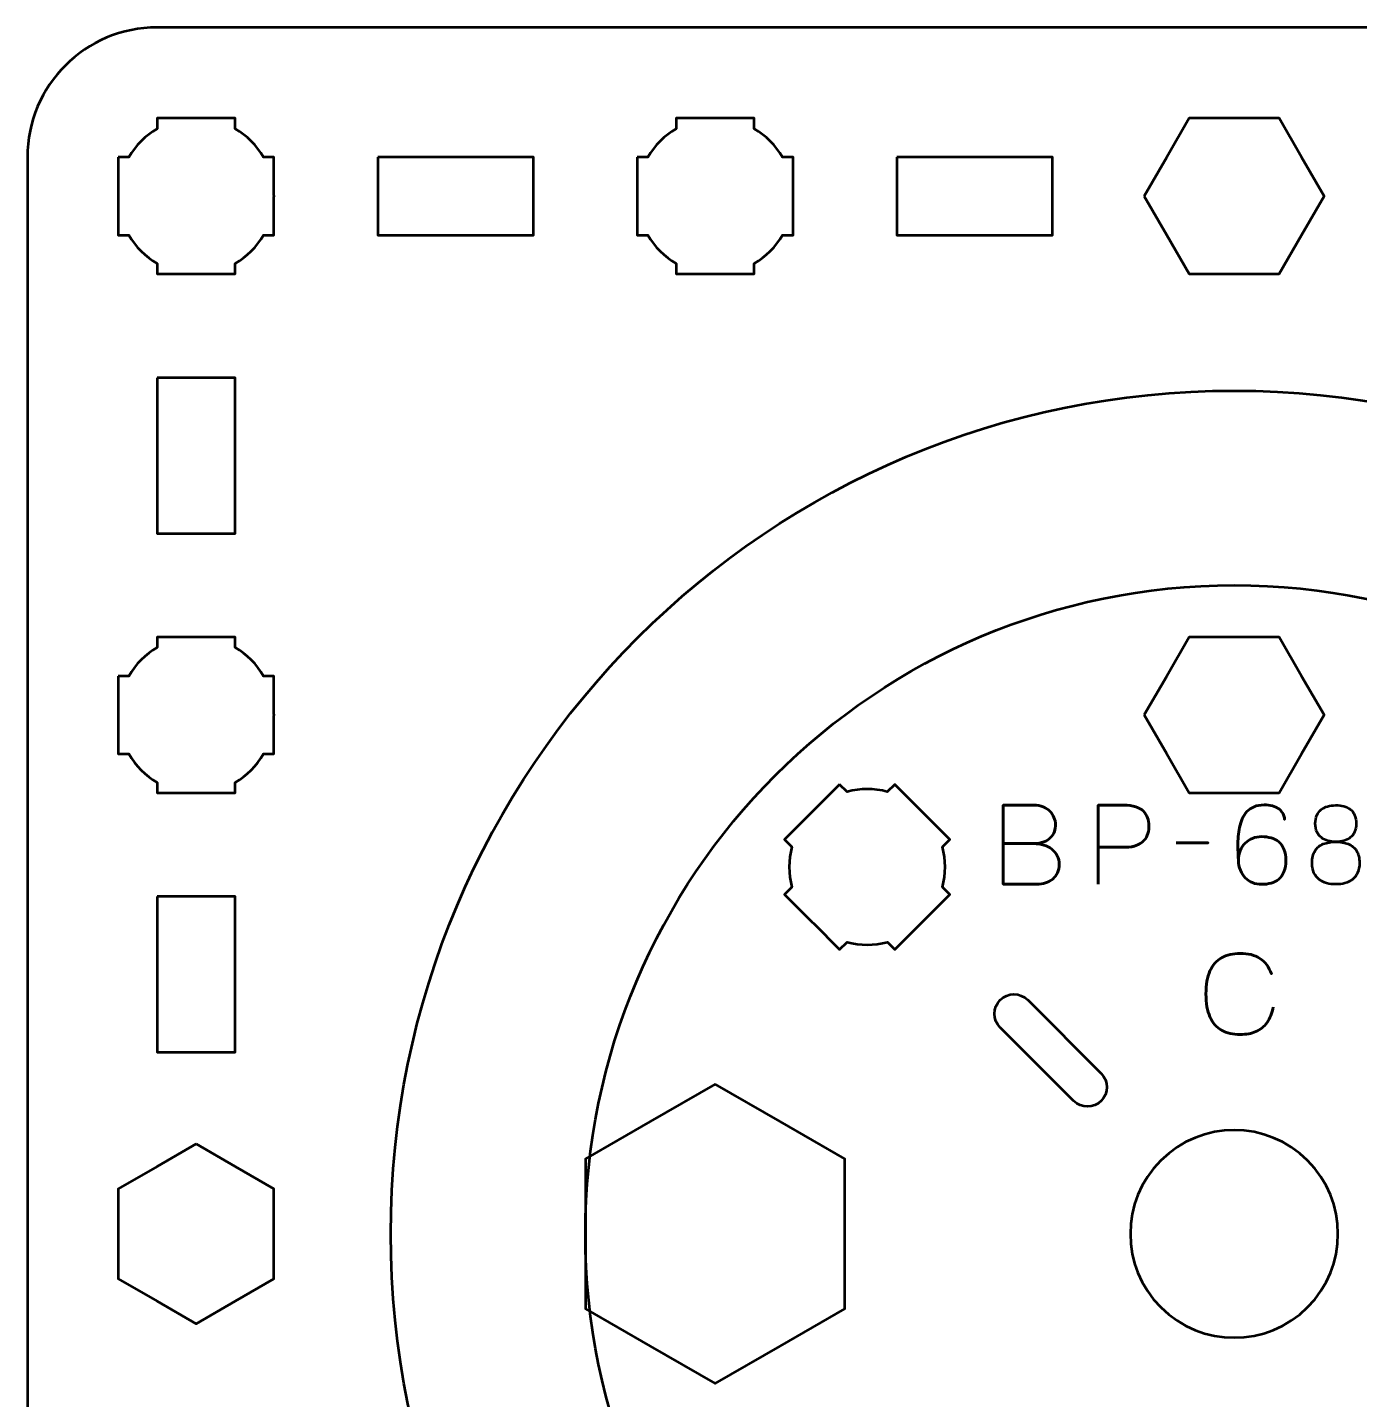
# Model space of a CAD drawing. Header units: centimetres. Extents: x -30.2 to 9.2, y -19.5 to -10.2.
# Drawn here: x -20.15 to -15.02, y -15.49 to -10.2 of the extents above; entities that cross this region are included whole.
import ezdxf

# ---------------------------------------------------------------- set-up
doc = ezdxf.new("R2010")
doc.units = ezdxf.units.CM
doc.header["$MEASUREMENT"] = 0
doc.layers.add('Layer 1', color=7, linetype='Continuous')

msp = doc.modelspace()

# ---------------------------------------------------------------- linework, layer by layer
at = {"layer": 'Layer 1', "lineweight": 53}
for major_axis in [(0, 3.25), (0, 2.5)]:
    msp.add_ellipse((-15.50001, -14.85001), major_axis=major_axis, ratio=1, dxfattribs=at)
for points, knots in [([(-19.64995, -10.19995), (-19.64995, -10.19995), (-11.35005, -10.19995), (-11.35005, -10.19995), (-11.35005, -10.19995), (-11.07305, -10.19995), (-10.84995, -10.42305), (-10.84995, -10.70005), (-10.84995, -10.70005), (-10.84995, -10.70005), (-10.84995, -18.99995), (-10.84995, -18.99995), (-10.84995, -18.99995), (-10.84995, -19.27695), (-11.07305, -19.50005), (-11.35005, -19.50005), (-11.35005, -19.50005), (-11.35005, -19.50005), (-19.64995, -19.50005), (-19.64995, -19.50005), (-19.64995, -19.50005), (-19.92695, -19.50005), (-20.15005, -19.27695), (-20.15005, -18.99995), (-20.15005, -18.99995), (-20.15005, -18.99995), (-20.15005, -10.70005), (-20.15005, -10.70005), (-20.15005, -10.70005), (-20.15005, -10.42305), (-19.92695, -10.19995), (-19.64995, -10.19995)], [0, 0, 0, 0, 0.125, 0.125, 0.125, 0.125, 0.25, 0.25, 0.25, 0.25, 0.375, 0.375, 0.375, 0.375, 0.5, 0.5, 0.5, 0.5, 0.625, 0.625, 0.625, 0.625, 0.75, 0.75, 0.75, 0.75, 0.875, 0.875, 0.875, 0.875, 1, 1, 1, 1]), ([(-19.80001, -10.69997), (-19.80001, -10.69997), (-19.75981, -10.69997), (-19.75981, -10.69997), (-19.75981, -10.69997), (-19.73348, -10.65445), (-19.69552, -10.61652), (-19.65001, -10.59019), (-19.65001, -10.59019), (-19.65001, -10.59019), (-19.65001, -10.54997), (-19.65001, -10.54997), (-19.65001, -10.54997), (-19.65001, -10.54997), (-19.35001, -10.54997), (-19.35001, -10.54997), (-19.35001, -10.54997), (-19.35001, -10.54997), (-19.35001, -10.59016), (-19.35001, -10.59016), (-19.35001, -10.59016), (-19.30448, -10.61649), (-19.26649, -10.65444), (-19.24013, -10.69997), (-19.24013, -10.69997), (-19.24013, -10.69997), (-19.20001, -10.69997), (-19.20001, -10.69997), (-19.20001, -10.69997), (-19.20001, -10.69997), (-19.20001, -10.84539), (-19.20001, -10.84539), (-19.20001, -10.84539), (-19.20001, -10.84539), (-19.19995, -10.85004), (-19.19995, -10.85004), (-19.19995, -10.85004), (-19.19995, -10.85004), (-19.20001, -10.85468), (-19.20001, -10.85468), (-19.20001, -10.85468), (-19.20001, -10.85468), (-19.20001, -10.99997), (-19.20001, -10.99997), (-19.20001, -10.99997), (-19.20001, -10.99997), (-19.24008, -10.99997), (-19.24008, -10.99997), (-19.24008, -10.99997), (-19.26643, -11.04554), (-19.30443, -11.08355), (-19.35001, -11.10991), (-19.35001, -11.10991), (-19.35001, -11.10991), (-19.35001, -11.14997), (-19.35001, -11.14997), (-19.35001, -11.14997), (-19.35001, -11.14997), (-19.49329, -11.14997), (-19.49329, -11.14997), (-19.49329, -11.14997), (-19.49329, -11.14997), (-19.49996, -11.15005), (-19.49996, -11.15005), (-19.49996, -11.15005), (-19.49996, -11.15005), (-19.50664, -11.14997), (-19.50664, -11.14997), (-19.50664, -11.14997), (-19.50664, -11.14997), (-19.65001, -11.14997), (-19.65001, -11.14997), (-19.65001, -11.14997), (-19.65001, -11.14997), (-19.65001, -11.10987), (-19.65001, -11.10987), (-19.65001, -11.10987), (-19.69555, -11.08351), (-19.73353, -11.04552), (-19.75986, -10.99997), (-19.75986, -10.99997), (-19.75986, -10.99997), (-19.80001, -10.99997), (-19.80001, -10.99997), (-19.80001, -10.99997), (-19.80001, -10.99997), (-19.80001, -10.69997), (-19.80001, -10.69997)], [0, 0, 0, 0, 0.0454545, 0.0454545, 0.0454545, 0.0454545, 0.0909091, 0.0909091, 0.0909091, 0.0909091, 0.1363636, 0.1363636, 0.1363636, 0.1363636, 0.1818182, 0.1818182, 0.1818182, 0.1818182, 0.2272727, 0.2272727, 0.2272727, 0.2272727, 0.2727273, 0.2727273, 0.2727273, 0.2727273, 0.3181818, 0.3181818, 0.3181818, 0.3181818, 0.3636364, 0.3636364, 0.3636364, 0.3636364, 0.4090909, 0.4090909, 0.4090909, 0.4090909, 0.4545455, 0.4545455, 0.4545455, 0.4545455, 0.5, 0.5, 0.5, 0.5, 0.5454545, 0.5454545, 0.5454545, 0.5454545, 0.5909091, 0.5909091, 0.5909091, 0.5909091, 0.6363636, 0.6363636, 0.6363636, 0.6363636, 0.6818182, 0.6818182, 0.6818182, 0.6818182, 0.7272727, 0.7272727, 0.7272727, 0.7272727, 0.7727273, 0.7727273, 0.7727273, 0.7727273, 0.8181818, 0.8181818, 0.8181818, 0.8181818, 0.8636364, 0.8636364, 0.8636364, 0.8636364, 0.9090909, 0.9090909, 0.9090909, 0.9090909, 0.9545455, 0.9545455, 0.9545455, 0.9545455, 1, 1, 1, 1]), ([(-17.80001, -10.69997), (-17.80001, -10.69997), (-17.75981, -10.69997), (-17.75981, -10.69997), (-17.75981, -10.69997), (-17.73348, -10.65445), (-17.69552, -10.61652), (-17.65001, -10.59019), (-17.65001, -10.59019), (-17.65001, -10.59019), (-17.65001, -10.54997), (-17.65001, -10.54997), (-17.65001, -10.54997), (-17.65001, -10.54997), (-17.35001, -10.54997), (-17.35001, -10.54997), (-17.35001, -10.54997), (-17.35001, -10.54997), (-17.35001, -10.59016), (-17.35001, -10.59016), (-17.35001, -10.59016), (-17.30448, -10.61649), (-17.26649, -10.65444), (-17.24013, -10.69997), (-17.24013, -10.69997), (-17.24013, -10.69997), (-17.20001, -10.69997), (-17.20001, -10.69997), (-17.20001, -10.69997), (-17.20001, -10.69997), (-17.20001, -10.84539), (-17.20001, -10.84539), (-17.20001, -10.84539), (-17.20001, -10.84539), (-17.19995, -10.85004), (-17.19995, -10.85004), (-17.19995, -10.85004), (-17.19995, -10.85004), (-17.20001, -10.85468), (-17.20001, -10.85468), (-17.20001, -10.85468), (-17.20001, -10.85468), (-17.20001, -10.99997), (-17.20001, -10.99997), (-17.20001, -10.99997), (-17.20001, -10.99997), (-17.24008, -10.99997), (-17.24008, -10.99997), (-17.24008, -10.99997), (-17.26643, -11.04554), (-17.30443, -11.08355), (-17.35001, -11.10991), (-17.35001, -11.10991), (-17.35001, -11.10991), (-17.35001, -11.14997), (-17.35001, -11.14997), (-17.35001, -11.14997), (-17.35001, -11.14997), (-17.49329, -11.14997), (-17.49329, -11.14997), (-17.49329, -11.14997), (-17.49329, -11.14997), (-17.49996, -11.15005), (-17.49996, -11.15005), (-17.49996, -11.15005), (-17.49996, -11.15005), (-17.50664, -11.14997), (-17.50664, -11.14997), (-17.50664, -11.14997), (-17.50664, -11.14997), (-17.65001, -11.14997), (-17.65001, -11.14997), (-17.65001, -11.14997), (-17.65001, -11.14997), (-17.65001, -11.10987), (-17.65001, -11.10987), (-17.65001, -11.10987), (-17.69555, -11.08351), (-17.73353, -11.04552), (-17.75986, -10.99997), (-17.75986, -10.99997), (-17.75986, -10.99997), (-17.80001, -10.99997), (-17.80001, -10.99997), (-17.80001, -10.99997), (-17.80001, -10.99997), (-17.80001, -10.69997), (-17.80001, -10.69997)], [0, 0, 0, 0, 0.0454545, 0.0454545, 0.0454545, 0.0454545, 0.0909091, 0.0909091, 0.0909091, 0.0909091, 0.1363636, 0.1363636, 0.1363636, 0.1363636, 0.1818182, 0.1818182, 0.1818182, 0.1818182, 0.2272727, 0.2272727, 0.2272727, 0.2272727, 0.2727273, 0.2727273, 0.2727273, 0.2727273, 0.3181818, 0.3181818, 0.3181818, 0.3181818, 0.3636364, 0.3636364, 0.3636364, 0.3636364, 0.4090909, 0.4090909, 0.4090909, 0.4090909, 0.4545455, 0.4545455, 0.4545455, 0.4545455, 0.5, 0.5, 0.5, 0.5, 0.5454545, 0.5454545, 0.5454545, 0.5454545, 0.5909091, 0.5909091, 0.5909091, 0.5909091, 0.6363636, 0.6363636, 0.6363636, 0.6363636, 0.6818182, 0.6818182, 0.6818182, 0.6818182, 0.7272727, 0.7272727, 0.7272727, 0.7272727, 0.7727273, 0.7727273, 0.7727273, 0.7727273, 0.8181818, 0.8181818, 0.8181818, 0.8181818, 0.8636364, 0.8636364, 0.8636364, 0.8636364, 0.9090909, 0.9090909, 0.9090909, 0.9090909, 0.9545455, 0.9545455, 0.9545455, 0.9545455, 1, 1, 1, 1]), ([(-15.84641, -10.84998), (-15.84641, -10.84998), (-15.7598, -10.69998), (-15.7598, -10.69998), (-15.7598, -10.69998), (-15.7598, -10.69998), (-15.6732, -10.54998), (-15.6732, -10.54998), (-15.6732, -10.54998), (-15.6732, -10.54998), (-15.5, -10.54998), (-15.5, -10.54998), (-15.5, -10.54998), (-15.5, -10.54998), (-15.3268, -10.54998), (-15.3268, -10.54998), (-15.3268, -10.54998), (-15.3268, -10.54998), (-15.2402, -10.69998), (-15.2402, -10.69998), (-15.2402, -10.69998), (-15.2402, -10.69998), (-15.15359, -10.84998), (-15.15359, -10.84998), (-15.15359, -10.84998), (-15.15359, -10.84998), (-15.2402, -10.99998), (-15.2402, -10.99998), (-15.2402, -10.99998), (-15.2402, -10.99998), (-15.3268, -11.14998), (-15.3268, -11.14998), (-15.3268, -11.14998), (-15.3268, -11.14998), (-15.5, -11.14998), (-15.5, -11.14998), (-15.5, -11.14998), (-15.5, -11.14998), (-15.6732, -11.14998), (-15.6732, -11.14998), (-15.6732, -11.14998), (-15.6732, -11.14998), (-15.7598, -10.99998), (-15.7598, -10.99998), (-15.7598, -10.99998), (-15.7598, -10.99998), (-15.84641, -10.84998), (-15.84641, -10.84998)], [0, 0, 0, 0, 0.0833333, 0.0833333, 0.0833333, 0.0833333, 0.1666667, 0.1666667, 0.1666667, 0.1666667, 0.25, 0.25, 0.25, 0.25, 0.3333333, 0.3333333, 0.3333333, 0.3333333, 0.4166667, 0.4166667, 0.4166667, 0.4166667, 0.5, 0.5, 0.5, 0.5, 0.5833333, 0.5833333, 0.5833333, 0.5833333, 0.6666667, 0.6666667, 0.6666667, 0.6666667, 0.75, 0.75, 0.75, 0.75, 0.8333333, 0.8333333, 0.8333333, 0.8333333, 0.9166667, 0.9166667, 0.9166667, 0.9166667, 1, 1, 1, 1]), ([(-18.8, -10.70005), (-18.8, -10.70005), (-18.2, -10.70005), (-18.2, -10.70005), (-18.2, -10.70005), (-18.2, -10.70005), (-18.2, -11.00005), (-18.2, -11.00005), (-18.2, -11.00005), (-18.2, -11.00005), (-18.8, -11.00005), (-18.8, -11.00005), (-18.8, -11.00005), (-18.8, -11.00005), (-18.8, -10.70005), (-18.8, -10.70005)], [0, 0, 0, 0, 0.25, 0.25, 0.25, 0.25, 0.5, 0.5, 0.5, 0.5, 0.75, 0.75, 0.75, 0.75, 1, 1, 1, 1]), ([(-16.80004, -10.70005), (-16.80004, -10.70005), (-16.20003, -10.70005), (-16.20003, -10.70005), (-16.20003, -10.70005), (-16.20003, -10.70005), (-16.20003, -11.00005), (-16.20003, -11.00005), (-16.20003, -11.00005), (-16.20003, -11.00005), (-16.80004, -11.00005), (-16.80004, -11.00005), (-16.80004, -11.00005), (-16.80004, -11.00005), (-16.80004, -10.70005), (-16.80004, -10.70005)], [0, 0, 0, 0, 0.25, 0.25, 0.25, 0.25, 0.5, 0.5, 0.5, 0.5, 0.75, 0.75, 0.75, 0.75, 1, 1, 1, 1]), ([(-19.64995, -11.55), (-19.64995, -11.55), (-19.34995, -11.55), (-19.34995, -11.55), (-19.34995, -11.55), (-19.34995, -11.55), (-19.34995, -12.15), (-19.34995, -12.15), (-19.34995, -12.15), (-19.34995, -12.15), (-19.64995, -12.15), (-19.64995, -12.15), (-19.64995, -12.15), (-19.64995, -12.15), (-19.64995, -11.55), (-19.64995, -11.55)], [0, 0, 0, 0, 0.25, 0.25, 0.25, 0.25, 0.5, 0.5, 0.5, 0.5, 0.75, 0.75, 0.75, 0.75, 1, 1, 1, 1]), ([(-19.80001, -12.69997), (-19.80001, -12.69997), (-19.75981, -12.69997), (-19.75981, -12.69997), (-19.75981, -12.69997), (-19.73348, -12.65445), (-19.69552, -12.61652), (-19.65001, -12.59019), (-19.65001, -12.59019), (-19.65001, -12.59019), (-19.65001, -12.54997), (-19.65001, -12.54997), (-19.65001, -12.54997), (-19.65001, -12.54997), (-19.35001, -12.54997), (-19.35001, -12.54997), (-19.35001, -12.54997), (-19.35001, -12.54997), (-19.35001, -12.59016), (-19.35001, -12.59016), (-19.35001, -12.59016), (-19.30448, -12.61649), (-19.26649, -12.65444), (-19.24013, -12.69997), (-19.24013, -12.69997), (-19.24013, -12.69997), (-19.20001, -12.69997), (-19.20001, -12.69997), (-19.20001, -12.69997), (-19.20001, -12.69997), (-19.20001, -12.84539), (-19.20001, -12.84539), (-19.20001, -12.84539), (-19.20001, -12.84539), (-19.19995, -12.85004), (-19.19995, -12.85004), (-19.19995, -12.85004), (-19.19995, -12.85004), (-19.20001, -12.85468), (-19.20001, -12.85468), (-19.20001, -12.85468), (-19.20001, -12.85468), (-19.20001, -12.99997), (-19.20001, -12.99997), (-19.20001, -12.99997), (-19.20001, -12.99997), (-19.24008, -12.99997), (-19.24008, -12.99997), (-19.24008, -12.99997), (-19.26643, -13.04554), (-19.30443, -13.08355), (-19.35001, -13.10991), (-19.35001, -13.10991), (-19.35001, -13.10991), (-19.35001, -13.14997), (-19.35001, -13.14997), (-19.35001, -13.14997), (-19.35001, -13.14997), (-19.49329, -13.14997), (-19.49329, -13.14997), (-19.49329, -13.14997), (-19.49329, -13.14997), (-19.49996, -13.15005), (-19.49996, -13.15005), (-19.49996, -13.15005), (-19.49996, -13.15005), (-19.50664, -13.14997), (-19.50664, -13.14997), (-19.50664, -13.14997), (-19.50664, -13.14997), (-19.65001, -13.14997), (-19.65001, -13.14997), (-19.65001, -13.14997), (-19.65001, -13.14997), (-19.65001, -13.10987), (-19.65001, -13.10987), (-19.65001, -13.10987), (-19.69555, -13.08351), (-19.73353, -13.04552), (-19.75986, -12.99997), (-19.75986, -12.99997), (-19.75986, -12.99997), (-19.80001, -12.99997), (-19.80001, -12.99997), (-19.80001, -12.99997), (-19.80001, -12.99997), (-19.80001, -12.69997), (-19.80001, -12.69997)], [0, 0, 0, 0, 0.0454545, 0.0454545, 0.0454545, 0.0454545, 0.0909091, 0.0909091, 0.0909091, 0.0909091, 0.1363636, 0.1363636, 0.1363636, 0.1363636, 0.1818182, 0.1818182, 0.1818182, 0.1818182, 0.2272727, 0.2272727, 0.2272727, 0.2272727, 0.2727273, 0.2727273, 0.2727273, 0.2727273, 0.3181818, 0.3181818, 0.3181818, 0.3181818, 0.3636364, 0.3636364, 0.3636364, 0.3636364, 0.4090909, 0.4090909, 0.4090909, 0.4090909, 0.4545455, 0.4545455, 0.4545455, 0.4545455, 0.5, 0.5, 0.5, 0.5, 0.5454545, 0.5454545, 0.5454545, 0.5454545, 0.5909091, 0.5909091, 0.5909091, 0.5909091, 0.6363636, 0.6363636, 0.6363636, 0.6363636, 0.6818182, 0.6818182, 0.6818182, 0.6818182, 0.7272727, 0.7272727, 0.7272727, 0.7272727, 0.7727273, 0.7727273, 0.7727273, 0.7727273, 0.8181818, 0.8181818, 0.8181818, 0.8181818, 0.8636364, 0.8636364, 0.8636364, 0.8636364, 0.9090909, 0.9090909, 0.9090909, 0.9090909, 0.9545455, 0.9545455, 0.9545455, 0.9545455, 1, 1, 1, 1]), ([(-15.84641, -12.84998), (-15.84641, -12.84998), (-15.7598, -12.69998), (-15.7598, -12.69998), (-15.7598, -12.69998), (-15.7598, -12.69998), (-15.6732, -12.54998), (-15.6732, -12.54998), (-15.6732, -12.54998), (-15.6732, -12.54998), (-15.5, -12.54998), (-15.5, -12.54998), (-15.5, -12.54998), (-15.5, -12.54998), (-15.3268, -12.54998), (-15.3268, -12.54998), (-15.3268, -12.54998), (-15.3268, -12.54998), (-15.2402, -12.69998), (-15.2402, -12.69998), (-15.2402, -12.69998), (-15.2402, -12.69998), (-15.15359, -12.84998), (-15.15359, -12.84998), (-15.15359, -12.84998), (-15.15359, -12.84998), (-15.2402, -12.99998), (-15.2402, -12.99998), (-15.2402, -12.99998), (-15.2402, -12.99998), (-15.3268, -13.14998), (-15.3268, -13.14998), (-15.3268, -13.14998), (-15.3268, -13.14998), (-15.5, -13.14998), (-15.5, -13.14998), (-15.5, -13.14998), (-15.5, -13.14998), (-15.6732, -13.14998), (-15.6732, -13.14998), (-15.6732, -13.14998), (-15.6732, -13.14998), (-15.7598, -12.99998), (-15.7598, -12.99998), (-15.7598, -12.99998), (-15.7598, -12.99998), (-15.84641, -12.84998), (-15.84641, -12.84998)], [0, 0, 0, 0, 0.0833333, 0.0833333, 0.0833333, 0.0833333, 0.1666667, 0.1666667, 0.1666667, 0.1666667, 0.25, 0.25, 0.25, 0.25, 0.3333333, 0.3333333, 0.3333333, 0.3333333, 0.4166667, 0.4166667, 0.4166667, 0.4166667, 0.5, 0.5, 0.5, 0.5, 0.5833333, 0.5833333, 0.5833333, 0.5833333, 0.6666667, 0.6666667, 0.6666667, 0.6666667, 0.75, 0.75, 0.75, 0.75, 0.8333333, 0.8333333, 0.8333333, 0.8333333, 0.9166667, 0.9166667, 0.9166667, 0.9166667, 1, 1, 1, 1]), ([(-17.02031, -13.11758), (-17.02031, -13.11758), (-16.99188, -13.146), (-16.99188, -13.146), (-16.99188, -13.146), (-16.94108, -13.13243), (-16.88742, -13.13245), (-16.83662, -13.14602), (-16.83662, -13.14602), (-16.83662, -13.14602), (-16.80818, -13.11758), (-16.80818, -13.11758), (-16.80818, -13.11758), (-16.80818, -13.11758), (-16.59605, -13.32971), (-16.59605, -13.32971), (-16.59605, -13.32971), (-16.59605, -13.32971), (-16.62446, -13.35813), (-16.62446, -13.35813), (-16.62446, -13.35813), (-16.61089, -13.40894), (-16.61086, -13.46264), (-16.62441, -13.51347), (-16.62441, -13.51347), (-16.62441, -13.51347), (-16.59605, -13.54184), (-16.59605, -13.54184), (-16.59605, -13.54184), (-16.59605, -13.54184), (-16.69887, -13.64467), (-16.69887, -13.64467), (-16.69887, -13.64467), (-16.69887, -13.64467), (-16.70212, -13.648), (-16.70212, -13.648), (-16.70212, -13.648), (-16.70212, -13.648), (-16.70544, -13.65124), (-16.70544, -13.65124), (-16.70544, -13.65124), (-16.70544, -13.65124), (-16.80818, -13.75397), (-16.80818, -13.75397), (-16.80818, -13.75397), (-16.80818, -13.75397), (-16.83651, -13.72564), (-16.83651, -13.72564), (-16.83651, -13.72564), (-16.88737, -13.73923), (-16.94111, -13.73924), (-16.99198, -13.72565), (-16.99198, -13.72565), (-16.99198, -13.72565), (-17.02031, -13.75397), (-17.02031, -13.75397), (-17.02031, -13.75397), (-17.02031, -13.75397), (-17.12162, -13.65266), (-17.12162, -13.65266), (-17.12162, -13.65266), (-17.12162, -13.65266), (-17.1264, -13.648), (-17.1264, -13.648), (-17.1264, -13.648), (-17.1264, -13.648), (-17.13106, -13.64322), (-17.13106, -13.64322), (-17.13106, -13.64322), (-17.13106, -13.64322), (-17.23244, -13.54184), (-17.23244, -13.54184), (-17.23244, -13.54184), (-17.23244, -13.54184), (-17.20409, -13.51349), (-17.20409, -13.51349), (-17.20409, -13.51349), (-17.21765, -13.46264), (-17.21764, -13.40893), (-17.20405, -13.3581), (-17.20405, -13.3581), (-17.20405, -13.3581), (-17.23244, -13.32971), (-17.23244, -13.32971), (-17.23244, -13.32971), (-17.23244, -13.32971), (-17.02031, -13.11758), (-17.02031, -13.11758)], [0, 0, 0, 0, 0.0454545, 0.0454545, 0.0454545, 0.0454545, 0.0909091, 0.0909091, 0.0909091, 0.0909091, 0.1363636, 0.1363636, 0.1363636, 0.1363636, 0.1818182, 0.1818182, 0.1818182, 0.1818182, 0.2272727, 0.2272727, 0.2272727, 0.2272727, 0.2727273, 0.2727273, 0.2727273, 0.2727273, 0.3181818, 0.3181818, 0.3181818, 0.3181818, 0.3636364, 0.3636364, 0.3636364, 0.3636364, 0.4090909, 0.4090909, 0.4090909, 0.4090909, 0.4545455, 0.4545455, 0.4545455, 0.4545455, 0.5, 0.5, 0.5, 0.5, 0.5454545, 0.5454545, 0.5454545, 0.5454545, 0.5909091, 0.5909091, 0.5909091, 0.5909091, 0.6363636, 0.6363636, 0.6363636, 0.6363636, 0.6818182, 0.6818182, 0.6818182, 0.6818182, 0.7272727, 0.7272727, 0.7272727, 0.7272727, 0.7727273, 0.7727273, 0.7727273, 0.7727273, 0.8181818, 0.8181818, 0.8181818, 0.8181818, 0.8636364, 0.8636364, 0.8636364, 0.8636364, 0.9090909, 0.9090909, 0.9090909, 0.9090909, 0.9545455, 0.9545455, 0.9545455, 0.9545455, 1, 1, 1, 1]), ([(-19.64995, -13.54996), (-19.64995, -13.54996), (-19.34995, -13.54996), (-19.34995, -13.54996), (-19.34995, -13.54996), (-19.34995, -13.54996), (-19.34995, -14.14997), (-19.34995, -14.14997), (-19.34995, -14.14997), (-19.34995, -14.14997), (-19.64995, -14.14997), (-19.64995, -14.14997), (-19.64995, -14.14997), (-19.64995, -14.14997), (-19.64995, -13.54996), (-19.64995, -13.54996)], [0, 0, 0, 0, 0.25, 0.25, 0.25, 0.25, 0.5, 0.5, 0.5, 0.5, 0.75, 0.75, 0.75, 0.75, 1, 1, 1, 1]), ([(-16.29549, -13.94845), (-16.32477, -13.91917), (-16.37228, -13.91917), (-16.40156, -13.94845), (-16.40156, -13.94845), (-16.43084, -13.97773), (-16.43084, -14.02523), (-16.40156, -14.05451), (-16.40156, -14.05451), (-16.40156, -14.05451), (-16.11871, -14.33736), (-16.11871, -14.33736), (-16.11871, -14.33736), (-16.08943, -14.36664), (-16.04193, -14.36664), (-16.01265, -14.33736), (-16.01265, -14.33736), (-15.98337, -14.30808), (-15.98337, -14.26057), (-16.01265, -14.23129), (-16.01265, -14.23129), (-16.01265, -14.23129), (-16.29549, -13.94845), (-16.29549, -13.94845)], [0, 0, 0, 0, 0.1666667, 0.1666667, 0.1666667, 0.1666667, 0.3333333, 0.3333333, 0.3333333, 0.3333333, 0.5, 0.5, 0.5, 0.5, 0.6666667, 0.6666667, 0.6666667, 0.6666667, 0.8333333, 0.8333333, 0.8333333, 0.8333333, 1, 1, 1, 1]), ([(-17.5, -14.27264), (-17.5, -14.27264), (-17.25, -14.41698), (-17.25, -14.41698), (-17.25, -14.41698), (-17.25, -14.41698), (-17, -14.56132), (-17, -14.56132), (-17, -14.56132), (-17, -14.56132), (-17, -14.85), (-17, -14.85), (-17, -14.85), (-17, -14.85), (-17, -15.13868), (-17, -15.13868), (-17, -15.13868), (-17, -15.13868), (-17.25, -15.28302), (-17.25, -15.28302), (-17.25, -15.28302), (-17.25, -15.28302), (-17.5, -15.42736), (-17.5, -15.42736), (-17.5, -15.42736), (-17.5, -15.42736), (-17.75, -15.28302), (-17.75, -15.28302), (-17.75, -15.28302), (-17.75, -15.28302), (-18, -15.13868), (-18, -15.13868), (-18, -15.13868), (-18, -15.13868), (-18, -14.85), (-18, -14.85), (-18, -14.85), (-18, -14.85), (-18, -14.56132), (-18, -14.56132), (-18, -14.56132), (-18, -14.56132), (-17.75, -14.41698), (-17.75, -14.41698), (-17.75, -14.41698), (-17.75, -14.41698), (-17.5, -14.27264), (-17.5, -14.27264)], [0, 0, 0, 0, 0.0833333, 0.0833333, 0.0833333, 0.0833333, 0.1666667, 0.1666667, 0.1666667, 0.1666667, 0.25, 0.25, 0.25, 0.25, 0.3333333, 0.3333333, 0.3333333, 0.3333333, 0.4166667, 0.4166667, 0.4166667, 0.4166667, 0.5, 0.5, 0.5, 0.5, 0.5833333, 0.5833333, 0.5833333, 0.5833333, 0.6666667, 0.6666667, 0.6666667, 0.6666667, 0.75, 0.75, 0.75, 0.75, 0.8333333, 0.8333333, 0.8333333, 0.8333333, 0.9166667, 0.9166667, 0.9166667, 0.9166667, 1, 1, 1, 1]), ([(-15.78284, -14.56717), (-15.62666, -14.41098), (-15.37334, -14.41098), (-15.21716, -14.56717), (-15.21716, -14.56717), (-15.06097, -14.72335), (-15.06097, -14.97667), (-15.21716, -15.13285), (-15.21716, -15.13285), (-15.37334, -15.28904), (-15.62666, -15.28904), (-15.78284, -15.13285), (-15.78284, -15.13285), (-15.93903, -14.97667), (-15.93903, -14.72335), (-15.78284, -14.56717)], [0, 0, 0, 0, 0.25, 0.25, 0.25, 0.25, 0.5, 0.5, 0.5, 0.5, 0.75, 0.75, 0.75, 0.75, 1, 1, 1, 1]), ([(-19.5, -14.50357), (-19.5, -14.50357), (-19.35, -14.59018), (-19.35, -14.59018), (-19.35, -14.59018), (-19.35, -14.59018), (-19.2, -14.67678), (-19.2, -14.67678), (-19.2, -14.67678), (-19.2, -14.67678), (-19.2, -14.84998), (-19.2, -14.84998), (-19.2, -14.84998), (-19.2, -14.84998), (-19.2, -15.02318), (-19.2, -15.02318), (-19.2, -15.02318), (-19.2, -15.02318), (-19.35, -15.10978), (-19.35, -15.10978), (-19.35, -15.10978), (-19.35, -15.10978), (-19.5, -15.19639), (-19.5, -15.19639), (-19.5, -15.19639), (-19.5, -15.19639), (-19.65, -15.10978), (-19.65, -15.10978), (-19.65, -15.10978), (-19.65, -15.10978), (-19.8, -15.02318), (-19.8, -15.02318), (-19.8, -15.02318), (-19.8, -15.02318), (-19.8, -14.84998), (-19.8, -14.84998), (-19.8, -14.84998), (-19.8, -14.84998), (-19.8, -14.67678), (-19.8, -14.67678), (-19.8, -14.67678), (-19.8, -14.67678), (-19.65, -14.59018), (-19.65, -14.59018), (-19.65, -14.59018), (-19.65, -14.59018), (-19.5, -14.50357), (-19.5, -14.50357)], [0, 0, 0, 0, 0.0833333, 0.0833333, 0.0833333, 0.0833333, 0.1666667, 0.1666667, 0.1666667, 0.1666667, 0.25, 0.25, 0.25, 0.25, 0.3333333, 0.3333333, 0.3333333, 0.3333333, 0.4166667, 0.4166667, 0.4166667, 0.4166667, 0.5, 0.5, 0.5, 0.5, 0.5833333, 0.5833333, 0.5833333, 0.5833333, 0.6666667, 0.6666667, 0.6666667, 0.6666667, 0.75, 0.75, 0.75, 0.75, 0.8333333, 0.8333333, 0.8333333, 0.8333333, 0.9166667, 0.9166667, 0.9166667, 0.9166667, 1, 1, 1, 1])]:
    msp.add_open_spline(points, degree=3, knots=knots, dxfattribs=at)
at = {"layer": 'Layer 1', "color": 5, "lineweight": 53}
for points, knots in [([(-16.39047, -13.34573), (-16.39047, -13.34573), (-16.27321, -13.34573), (-16.27321, -13.34573), (-16.27321, -13.34573), (-16.25797, -13.34566), (-16.24499, -13.34355), (-16.23405, -13.33938), (-16.23405, -13.33938), (-16.22318, -13.33529), (-16.21437, -13.32972), (-16.20752, -13.32273), (-16.20752, -13.32273), (-16.20068, -13.31575), (-16.19574, -13.30785), (-16.19263, -13.2991), (-16.19263, -13.2991), (-16.1896, -13.29042), (-16.18819, -13.28139), (-16.18854, -13.27208), (-16.18854, -13.27208), (-16.18897, -13.26276), (-16.19094, -13.25373), (-16.19447, -13.24491), (-16.19447, -13.24491), (-16.19793, -13.23609), (-16.20315, -13.22812), (-16.20999, -13.22099), (-16.20999, -13.22099), (-16.21683, -13.21387), (-16.22537, -13.20822), (-16.23574, -13.20406), (-16.23574, -13.20406), (-16.24612, -13.19983), (-16.25832, -13.19764), (-16.27236, -13.19757), (-16.27236, -13.19757), (-16.27236, -13.19757), (-16.39047, -13.19757), (-16.39047, -13.19757), (-16.39047, -13.19757), (-16.39047, -13.19757), (-16.39047, -13.50279), (-16.39047, -13.50279), (-16.39047, -13.50279), (-16.39047, -13.50279), (-16.26051, -13.50279), (-16.26051, -13.50279), (-16.26051, -13.50279), (-16.24837, -13.50279), (-16.23708, -13.50103), (-16.22664, -13.49757), (-16.22664, -13.49757), (-16.2162, -13.49404), (-16.2071, -13.48903), (-16.1992, -13.48233), (-16.1992, -13.48233), (-16.19136, -13.4757), (-16.18523, -13.46765), (-16.18085, -13.45813), (-16.18085, -13.45813), (-16.17648, -13.4486), (-16.17422, -13.43781), (-16.17415, -13.42574), (-16.17415, -13.42574), (-16.17443, -13.41361), (-16.17697, -13.40267), (-16.18184, -13.39287), (-16.18184, -13.39287), (-16.18671, -13.38306), (-16.19348, -13.37466), (-16.20223, -13.36761), (-16.20223, -13.36761), (-16.21098, -13.36062), (-16.22142, -13.35519), (-16.23342, -13.35145), (-16.23342, -13.35145), (-16.24541, -13.34771), (-16.25867, -13.34581), (-16.27321, -13.34573), (-16.27321, -13.34573), (-16.25867, -13.34581), (-16.24541, -13.34771), (-16.23342, -13.35145), (-16.23342, -13.35145), (-16.22142, -13.35519), (-16.21098, -13.36062), (-16.20223, -13.36761), (-16.20223, -13.36761), (-16.19348, -13.37466), (-16.18671, -13.38306), (-16.18184, -13.39287), (-16.18184, -13.39287), (-16.17697, -13.40267), (-16.17443, -13.41361), (-16.17415, -13.42574), (-16.17415, -13.42574), (-16.17422, -13.43781), (-16.17648, -13.4486), (-16.18085, -13.45813), (-16.18085, -13.45813), (-16.18523, -13.46765), (-16.19136, -13.4757), (-16.1992, -13.48233), (-16.1992, -13.48233), (-16.2071, -13.48903), (-16.2162, -13.49404), (-16.22664, -13.49757), (-16.22664, -13.49757), (-16.23708, -13.50103), (-16.24837, -13.50279), (-16.26051, -13.50279), (-16.26051, -13.50279), (-16.26051, -13.50279), (-16.39047, -13.50279), (-16.39047, -13.50279), (-16.39047, -13.50279), (-16.39047, -13.50279), (-16.39047, -13.19757), (-16.39047, -13.19757), (-16.39047, -13.19757), (-16.39047, -13.19757), (-16.27236, -13.19757), (-16.27236, -13.19757), (-16.27236, -13.19757), (-16.25832, -13.19764), (-16.24612, -13.19983), (-16.23574, -13.20406), (-16.23574, -13.20406), (-16.22537, -13.20822), (-16.21683, -13.21387), (-16.20999, -13.22099), (-16.20999, -13.22099), (-16.20315, -13.22812), (-16.19793, -13.23609), (-16.19447, -13.24491), (-16.19447, -13.24491), (-16.19094, -13.25373), (-16.18897, -13.26276), (-16.18854, -13.27208), (-16.18854, -13.27208), (-16.18819, -13.28139), (-16.1896, -13.29042), (-16.19263, -13.2991), (-16.19263, -13.2991), (-16.19574, -13.30785), (-16.20068, -13.31575), (-16.20752, -13.32273), (-16.20752, -13.32273), (-16.21437, -13.32972), (-16.22318, -13.33529), (-16.23405, -13.33938), (-16.23405, -13.33938), (-16.24499, -13.34355), (-16.25797, -13.34566), (-16.27321, -13.34573), (-16.27321, -13.34573), (-16.27321, -13.34573), (-16.39047, -13.34573), (-16.39047, -13.34573)], [0, 0, 0, 0, 0.025, 0.025, 0.025, 0.025, 0.05, 0.05, 0.05, 0.05, 0.075, 0.075, 0.075, 0.075, 0.1, 0.1, 0.1, 0.1, 0.125, 0.125, 0.125, 0.125, 0.15, 0.15, 0.15, 0.15, 0.175, 0.175, 0.175, 0.175, 0.2, 0.2, 0.2, 0.2, 0.225, 0.225, 0.225, 0.225, 0.25, 0.25, 0.25, 0.25, 0.275, 0.275, 0.275, 0.275, 0.3, 0.3, 0.3, 0.3, 0.325, 0.325, 0.325, 0.325, 0.35, 0.35, 0.35, 0.35, 0.375, 0.375, 0.375, 0.375, 0.4, 0.4, 0.4, 0.4, 0.425, 0.425, 0.425, 0.425, 0.45, 0.45, 0.45, 0.45, 0.475, 0.475, 0.475, 0.475, 0.5, 0.5, 0.5, 0.5, 0.525, 0.525, 0.525, 0.525, 0.55, 0.55, 0.55, 0.55, 0.575, 0.575, 0.575, 0.575, 0.6, 0.6, 0.6, 0.6, 0.625, 0.625, 0.625, 0.625, 0.65, 0.65, 0.65, 0.65, 0.675, 0.675, 0.675, 0.675, 0.7, 0.7, 0.7, 0.7, 0.725, 0.725, 0.725, 0.725, 0.75, 0.75, 0.75, 0.75, 0.775, 0.775, 0.775, 0.775, 0.8, 0.8, 0.8, 0.8, 0.825, 0.825, 0.825, 0.825, 0.85, 0.85, 0.85, 0.85, 0.875, 0.875, 0.875, 0.875, 0.9, 0.9, 0.9, 0.9, 0.925, 0.925, 0.925, 0.925, 0.95, 0.95, 0.95, 0.95, 0.975, 0.975, 0.975, 0.975, 1, 1, 1, 1]), ([(-16.02429, -13.50279), (-16.02429, -13.50279), (-16.02429, -13.19757), (-16.02429, -13.19757), (-16.02429, -13.19757), (-16.02429, -13.19757), (-15.92692, -13.19757), (-15.92692, -13.19757), (-15.92692, -13.19757), (-15.90745, -13.19764), (-15.89144, -13.19983), (-15.87881, -13.20406), (-15.87881, -13.20406), (-15.86625, -13.20822), (-15.85637, -13.21401), (-15.84924, -13.22135), (-15.84924, -13.22135), (-15.84212, -13.22861), (-15.83704, -13.23694), (-15.83393, -13.24632), (-15.83393, -13.24632), (-15.8309, -13.25571), (-15.82914, -13.26551), (-15.82871, -13.27589), (-15.82871, -13.27589), (-15.82822, -13.28626), (-15.82942, -13.29642), (-15.83224, -13.30629), (-15.83224, -13.30629), (-15.83513, -13.31617), (-15.84, -13.32513), (-15.84699, -13.33318), (-15.84699, -13.33318), (-15.8539, -13.34122), (-15.86328, -13.34764), (-15.87507, -13.35237), (-15.87507, -13.35237), (-15.88685, -13.35716), (-15.90145, -13.35956), (-15.91888, -13.3597), (-15.91888, -13.3597), (-15.91888, -13.3597), (-16.02429, -13.3597), (-16.02429, -13.3597), (-16.02429, -13.3597), (-16.02429, -13.3597), (-15.91888, -13.3597), (-15.91888, -13.3597), (-15.91888, -13.3597), (-15.90181, -13.35956), (-15.88734, -13.35716), (-15.87563, -13.35237), (-15.87563, -13.35237), (-15.86385, -13.34764), (-15.85446, -13.34122), (-15.84741, -13.33318), (-15.84741, -13.33318), (-15.84042, -13.32513), (-15.83541, -13.31617), (-15.83245, -13.30629), (-15.83245, -13.30629), (-15.82949, -13.29642), (-15.82822, -13.28626), (-15.82871, -13.27589), (-15.82871, -13.27589), (-15.82914, -13.26551), (-15.8309, -13.25571), (-15.83407, -13.24632), (-15.83407, -13.24632), (-15.83718, -13.23694), (-15.8424, -13.22861), (-15.84953, -13.22135), (-15.84953, -13.22135), (-15.85672, -13.21401), (-15.8666, -13.20822), (-15.87916, -13.20406), (-15.87916, -13.20406), (-15.89179, -13.19983), (-15.90766, -13.19764), (-15.92692, -13.19757), (-15.92692, -13.19757), (-15.92692, -13.19757), (-16.02429, -13.19757), (-16.02429, -13.19757), (-16.02429, -13.19757), (-16.02429, -13.19757), (-16.02429, -13.50279), (-16.02429, -13.50279)], [0, 0, 0, 0, 0.0454545, 0.0454545, 0.0454545, 0.0454545, 0.0909091, 0.0909091, 0.0909091, 0.0909091, 0.1363636, 0.1363636, 0.1363636, 0.1363636, 0.1818182, 0.1818182, 0.1818182, 0.1818182, 0.2272727, 0.2272727, 0.2272727, 0.2272727, 0.2727273, 0.2727273, 0.2727273, 0.2727273, 0.3181818, 0.3181818, 0.3181818, 0.3181818, 0.3636364, 0.3636364, 0.3636364, 0.3636364, 0.4090909, 0.4090909, 0.4090909, 0.4090909, 0.4545455, 0.4545455, 0.4545455, 0.4545455, 0.5, 0.5, 0.5, 0.5, 0.5454545, 0.5454545, 0.5454545, 0.5454545, 0.5909091, 0.5909091, 0.5909091, 0.5909091, 0.6363636, 0.6363636, 0.6363636, 0.6363636, 0.6818182, 0.6818182, 0.6818182, 0.6818182, 0.7272727, 0.7272727, 0.7272727, 0.7272727, 0.7727273, 0.7727273, 0.7727273, 0.7727273, 0.8181818, 0.8181818, 0.8181818, 0.8181818, 0.8636364, 0.8636364, 0.8636364, 0.8636364, 0.9090909, 0.9090909, 0.9090909, 0.9090909, 0.9545455, 0.9545455, 0.9545455, 0.9545455, 1, 1, 1, 1]), ([(-15.4837, -13.41093), (-15.48363, -13.3971), (-15.48138, -13.38461), (-15.47686, -13.37332), (-15.47686, -13.37332), (-15.47242, -13.3621), (-15.46614, -13.35244), (-15.45802, -13.34432), (-15.45802, -13.34432), (-15.44998, -13.33628), (-15.44045, -13.33007), (-15.42959, -13.3257), (-15.42959, -13.3257), (-15.41872, -13.32132), (-15.4068, -13.31914), (-15.39396, -13.31906), (-15.39396, -13.31906), (-15.38105, -13.31899), (-15.36898, -13.32062), (-15.35776, -13.32386), (-15.35776, -13.32386), (-15.34654, -13.32704), (-15.33674, -13.33226), (-15.3282, -13.33946), (-15.3282, -13.33946), (-15.31966, -13.34658), (-15.31296, -13.35604), (-15.30816, -13.36782), (-15.30816, -13.36782), (-15.30337, -13.3796), (-15.3009, -13.39392), (-15.30083, -13.41093), (-15.30083, -13.41093), (-15.3009, -13.42793), (-15.30337, -13.44225), (-15.30816, -13.45404), (-15.30816, -13.45404), (-15.31296, -13.46582), (-15.31966, -13.47527), (-15.3282, -13.4824), (-15.3282, -13.4824), (-15.33674, -13.4896), (-15.34654, -13.49482), (-15.35776, -13.49799), (-15.35776, -13.49799), (-15.36898, -13.50124), (-15.38105, -13.50286), (-15.39396, -13.50279), (-15.39396, -13.50279), (-15.4068, -13.50272), (-15.41858, -13.50053), (-15.42938, -13.49616), (-15.42938, -13.49616), (-15.4401, -13.49178), (-15.44941, -13.48557), (-15.45739, -13.47746), (-15.45739, -13.47746), (-15.46536, -13.46942), (-15.47164, -13.45975), (-15.47615, -13.44846), (-15.47615, -13.44846), (-15.48074, -13.43724), (-15.48321, -13.42476), (-15.4837, -13.41093), (-15.4837, -13.41093), (-15.48399, -13.40394), (-15.48434, -13.39562), (-15.48483, -13.38595), (-15.48483, -13.38595), (-15.48533, -13.37621), (-15.48561, -13.36563), (-15.48568, -13.35427), (-15.48568, -13.35427), (-15.48575, -13.34284), (-15.4854, -13.33106), (-15.48448, -13.31899), (-15.48448, -13.31899), (-15.48363, -13.30686), (-15.48194, -13.29493), (-15.47947, -13.28315), (-15.47947, -13.28315), (-15.477, -13.27144), (-15.47347, -13.26036), (-15.46882, -13.24999), (-15.46882, -13.24999), (-15.46416, -13.23962), (-15.45816, -13.23045), (-15.45075, -13.22247), (-15.45075, -13.22247), (-15.44328, -13.2145), (-15.43417, -13.20822), (-15.42338, -13.20364), (-15.42338, -13.20364), (-15.41258, -13.19912), (-15.39981, -13.19679), (-15.38507, -13.19672), (-15.38507, -13.19672), (-15.37223, -13.19679), (-15.36136, -13.19806), (-15.35233, -13.20053), (-15.35233, -13.20053), (-15.3433, -13.203), (-15.33589, -13.20632), (-15.32996, -13.21041), (-15.32996, -13.21041), (-15.32411, -13.21457), (-15.31945, -13.21909), (-15.31607, -13.2241), (-15.31607, -13.2241), (-15.31268, -13.22904), (-15.31014, -13.23405), (-15.30859, -13.23906), (-15.30859, -13.23906), (-15.30696, -13.24406), (-15.30591, -13.24872), (-15.30548, -13.25303), (-15.30548, -13.25303), (-15.30591, -13.24872), (-15.30696, -13.24406), (-15.30859, -13.23906), (-15.30859, -13.23906), (-15.31014, -13.23405), (-15.31268, -13.22904), (-15.31607, -13.2241), (-15.31607, -13.2241), (-15.31945, -13.21909), (-15.32411, -13.21457), (-15.32996, -13.21041), (-15.32996, -13.21041), (-15.33589, -13.20632), (-15.3433, -13.203), (-15.35233, -13.20053), (-15.35233, -13.20053), (-15.36136, -13.19806), (-15.37223, -13.19679), (-15.38507, -13.19672), (-15.38507, -13.19672), (-15.39981, -13.19679), (-15.41258, -13.19912), (-15.42338, -13.20364), (-15.42338, -13.20364), (-15.43417, -13.20822), (-15.44328, -13.2145), (-15.45075, -13.22247), (-15.45075, -13.22247), (-15.45816, -13.23045), (-15.46416, -13.23962), (-15.46882, -13.24999), (-15.46882, -13.24999), (-15.47347, -13.26036), (-15.477, -13.27144), (-15.47947, -13.28315), (-15.47947, -13.28315), (-15.48194, -13.29493), (-15.48363, -13.30686), (-15.48448, -13.31899), (-15.48448, -13.31899), (-15.4854, -13.33106), (-15.48575, -13.34284), (-15.48568, -13.35427), (-15.48568, -13.35427), (-15.48561, -13.36563), (-15.48533, -13.37621), (-15.48483, -13.38595), (-15.48483, -13.38595), (-15.48434, -13.39562), (-15.48399, -13.40394), (-15.4837, -13.41093), (-15.4837, -13.41093), (-15.48321, -13.42476), (-15.48074, -13.43724), (-15.47615, -13.44846), (-15.47615, -13.44846), (-15.47164, -13.45975), (-15.46536, -13.46942), (-15.45739, -13.47746), (-15.45739, -13.47746), (-15.44941, -13.48557), (-15.4401, -13.49178), (-15.42938, -13.49616), (-15.42938, -13.49616), (-15.41858, -13.50053), (-15.4068, -13.50272), (-15.39396, -13.50279), (-15.39396, -13.50279), (-15.38105, -13.50286), (-15.36898, -13.50124), (-15.35776, -13.49799), (-15.35776, -13.49799), (-15.34654, -13.49482), (-15.33674, -13.4896), (-15.3282, -13.4824), (-15.3282, -13.4824), (-15.31966, -13.47527), (-15.31296, -13.46582), (-15.30816, -13.45404), (-15.30816, -13.45404), (-15.30337, -13.44225), (-15.3009, -13.42793), (-15.30083, -13.41093), (-15.30083, -13.41093), (-15.3009, -13.39392), (-15.30337, -13.3796), (-15.30816, -13.36782), (-15.30816, -13.36782), (-15.31296, -13.35604), (-15.31966, -13.34658), (-15.3282, -13.33946), (-15.3282, -13.33946), (-15.33674, -13.33226), (-15.34654, -13.32704), (-15.35776, -13.32386), (-15.35776, -13.32386), (-15.36898, -13.32062), (-15.38105, -13.31899), (-15.39396, -13.31906), (-15.39396, -13.31906), (-15.4068, -13.31914), (-15.41872, -13.32132), (-15.42959, -13.3257), (-15.42959, -13.3257), (-15.44045, -13.33007), (-15.44998, -13.33628), (-15.45802, -13.34432), (-15.45802, -13.34432), (-15.46614, -13.35244), (-15.47242, -13.3621), (-15.47686, -13.37332), (-15.47686, -13.37332), (-15.48138, -13.38461), (-15.48363, -13.3971), (-15.4837, -13.41093)], [0, 0, 0, 0, 0.0172414, 0.0172414, 0.0172414, 0.0172414, 0.0344828, 0.0344828, 0.0344828, 0.0344828, 0.0517241, 0.0517241, 0.0517241, 0.0517241, 0.0689655, 0.0689655, 0.0689655, 0.0689655, 0.0862069, 0.0862069, 0.0862069, 0.0862069, 0.1034483, 0.1034483, 0.1034483, 0.1034483, 0.1206897, 0.1206897, 0.1206897, 0.1206897, 0.137931, 0.137931, 0.137931, 0.137931, 0.1551724, 0.1551724, 0.1551724, 0.1551724, 0.1724138, 0.1724138, 0.1724138, 0.1724138, 0.1896552, 0.1896552, 0.1896552, 0.1896552, 0.2068966, 0.2068966, 0.2068966, 0.2068966, 0.2241379, 0.2241379, 0.2241379, 0.2241379, 0.2413793, 0.2413793, 0.2413793, 0.2413793, 0.2586207, 0.2586207, 0.2586207, 0.2586207, 0.2758621, 0.2758621, 0.2758621, 0.2758621, 0.2931034, 0.2931034, 0.2931034, 0.2931034, 0.3103448, 0.3103448, 0.3103448, 0.3103448, 0.3275862, 0.3275862, 0.3275862, 0.3275862, 0.3448276, 0.3448276, 0.3448276, 0.3448276, 0.362069, 0.362069, 0.362069, 0.362069, 0.3793103, 0.3793103, 0.3793103, 0.3793103, 0.3965517, 0.3965517, 0.3965517, 0.3965517, 0.4137931, 0.4137931, 0.4137931, 0.4137931, 0.4310345, 0.4310345, 0.4310345, 0.4310345, 0.4482759, 0.4482759, 0.4482759, 0.4482759, 0.4655172, 0.4655172, 0.4655172, 0.4655172, 0.4827586, 0.4827586, 0.4827586, 0.4827586, 0.5, 0.5, 0.5, 0.5, 0.5172414, 0.5172414, 0.5172414, 0.5172414, 0.5344828, 0.5344828, 0.5344828, 0.5344828, 0.5517241, 0.5517241, 0.5517241, 0.5517241, 0.5689655, 0.5689655, 0.5689655, 0.5689655, 0.5862069, 0.5862069, 0.5862069, 0.5862069, 0.6034483, 0.6034483, 0.6034483, 0.6034483, 0.6206897, 0.6206897, 0.6206897, 0.6206897, 0.637931, 0.637931, 0.637931, 0.637931, 0.6551724, 0.6551724, 0.6551724, 0.6551724, 0.6724138, 0.6724138, 0.6724138, 0.6724138, 0.6896552, 0.6896552, 0.6896552, 0.6896552, 0.7068966, 0.7068966, 0.7068966, 0.7068966, 0.7241379, 0.7241379, 0.7241379, 0.7241379, 0.7413793, 0.7413793, 0.7413793, 0.7413793, 0.7586207, 0.7586207, 0.7586207, 0.7586207, 0.7758621, 0.7758621, 0.7758621, 0.7758621, 0.7931034, 0.7931034, 0.7931034, 0.7931034, 0.8103448, 0.8103448, 0.8103448, 0.8103448, 0.8275862, 0.8275862, 0.8275862, 0.8275862, 0.8448276, 0.8448276, 0.8448276, 0.8448276, 0.862069, 0.862069, 0.862069, 0.862069, 0.8793103, 0.8793103, 0.8793103, 0.8793103, 0.8965517, 0.8965517, 0.8965517, 0.8965517, 0.9137931, 0.9137931, 0.9137931, 0.9137931, 0.9310345, 0.9310345, 0.9310345, 0.9310345, 0.9482759, 0.9482759, 0.9482759, 0.9482759, 0.9655172, 0.9655172, 0.9655172, 0.9655172, 0.9827586, 0.9827586, 0.9827586, 0.9827586, 1, 1, 1, 1]), ([(-15.10863, -13.33896), (-15.09777, -13.33896), (-15.08761, -13.33769), (-15.07808, -13.33515), (-15.07808, -13.33515), (-15.06863, -13.33254), (-15.0603, -13.32845), (-15.05304, -13.32287), (-15.05304, -13.32287), (-15.04584, -13.3173), (-15.0402, -13.31003), (-15.0361, -13.30107), (-15.0361, -13.30107), (-15.03201, -13.29218), (-15.02997, -13.28139), (-15.0299, -13.26869), (-15.0299, -13.26869), (-15.02997, -13.25599), (-15.03194, -13.24512), (-15.03582, -13.23609), (-15.03582, -13.23609), (-15.0397, -13.22706), (-15.04521, -13.21965), (-15.05226, -13.21394), (-15.05226, -13.21394), (-15.05932, -13.20829), (-15.06764, -13.20413), (-15.07724, -13.20152), (-15.07724, -13.20152), (-15.08676, -13.19891), (-15.09728, -13.19778), (-15.10863, -13.19799), (-15.10863, -13.19799), (-15.11999, -13.19813), (-15.13051, -13.19962), (-15.14003, -13.20223), (-15.14003, -13.20223), (-15.14963, -13.20491), (-15.15795, -13.209), (-15.16501, -13.21457), (-15.16501, -13.21457), (-15.17206, -13.22015), (-15.17757, -13.22741), (-15.18145, -13.2363), (-15.18145, -13.2363), (-15.18533, -13.24526), (-15.1873, -13.25599), (-15.18737, -13.26869), (-15.18737, -13.26869), (-15.1873, -13.28139), (-15.18526, -13.29218), (-15.18116, -13.30107), (-15.18116, -13.30107), (-15.17707, -13.31003), (-15.17143, -13.3173), (-15.16416, -13.32287), (-15.16416, -13.32287), (-15.15696, -13.32845), (-15.14864, -13.33254), (-15.13918, -13.33515), (-15.13918, -13.33515), (-15.12966, -13.33769), (-15.1195, -13.33896), (-15.10863, -13.33896)], [0, 0, 0, 0, 0.0625, 0.0625, 0.0625, 0.0625, 0.125, 0.125, 0.125, 0.125, 0.1875, 0.1875, 0.1875, 0.1875, 0.25, 0.25, 0.25, 0.25, 0.3125, 0.3125, 0.3125, 0.3125, 0.375, 0.375, 0.375, 0.375, 0.4375, 0.4375, 0.4375, 0.4375, 0.5, 0.5, 0.5, 0.5, 0.5625, 0.5625, 0.5625, 0.5625, 0.625, 0.625, 0.625, 0.625, 0.6875, 0.6875, 0.6875, 0.6875, 0.75, 0.75, 0.75, 0.75, 0.8125, 0.8125, 0.8125, 0.8125, 0.875, 0.875, 0.875, 0.875, 0.9375, 0.9375, 0.9375, 0.9375, 1, 1, 1, 1]), ([(-15.10863, -13.33896), (-15.09777, -13.33896), (-15.08761, -13.33769), (-15.07808, -13.33515), (-15.07808, -13.33515), (-15.06863, -13.33254), (-15.0603, -13.32845), (-15.05304, -13.32287), (-15.05304, -13.32287), (-15.04584, -13.3173), (-15.0402, -13.31003), (-15.0361, -13.30107), (-15.0361, -13.30107), (-15.03201, -13.29218), (-15.02997, -13.28139), (-15.0299, -13.26869), (-15.0299, -13.26869), (-15.02997, -13.25599), (-15.03194, -13.24512), (-15.03582, -13.23609), (-15.03582, -13.23609), (-15.0397, -13.22706), (-15.04521, -13.21965), (-15.05226, -13.21394), (-15.05226, -13.21394), (-15.05932, -13.20829), (-15.06764, -13.20413), (-15.07724, -13.20152), (-15.07724, -13.20152), (-15.08676, -13.19891), (-15.09728, -13.19778), (-15.10863, -13.19799), (-15.10863, -13.19799), (-15.11999, -13.19813), (-15.13051, -13.19962), (-15.14003, -13.20223), (-15.14003, -13.20223), (-15.14963, -13.20491), (-15.15795, -13.209), (-15.16501, -13.21457), (-15.16501, -13.21457), (-15.17206, -13.22015), (-15.17757, -13.22741), (-15.18145, -13.2363), (-15.18145, -13.2363), (-15.18533, -13.24526), (-15.1873, -13.25599), (-15.18737, -13.26869), (-15.18737, -13.26869), (-15.1873, -13.28139), (-15.18526, -13.29218), (-15.18116, -13.30107), (-15.18116, -13.30107), (-15.17707, -13.31003), (-15.17143, -13.3173), (-15.16416, -13.32287), (-15.16416, -13.32287), (-15.15696, -13.32845), (-15.14864, -13.33254), (-15.13918, -13.33515), (-15.13918, -13.33515), (-15.12966, -13.33769), (-15.1195, -13.33896), (-15.10863, -13.33896)], [0, 0, 0, 0, 0.0625, 0.0625, 0.0625, 0.0625, 0.125, 0.125, 0.125, 0.125, 0.1875, 0.1875, 0.1875, 0.1875, 0.25, 0.25, 0.25, 0.25, 0.3125, 0.3125, 0.3125, 0.3125, 0.375, 0.375, 0.375, 0.375, 0.4375, 0.4375, 0.4375, 0.4375, 0.5, 0.5, 0.5, 0.5, 0.5625, 0.5625, 0.5625, 0.5625, 0.625, 0.625, 0.625, 0.625, 0.6875, 0.6875, 0.6875, 0.6875, 0.75, 0.75, 0.75, 0.75, 0.8125, 0.8125, 0.8125, 0.8125, 0.875, 0.875, 0.875, 0.875, 0.9375, 0.9375, 0.9375, 0.9375, 1, 1, 1, 1]), ([(-15.72373, -13.34319), (-15.72373, -13.34319), (-15.60054, -13.34319), (-15.60054, -13.34319), (-15.60054, -13.34319), (-15.60054, -13.34319), (-15.72373, -13.34319), (-15.72373, -13.34319)], [0, 0, 0, 0, 0.5, 0.5, 0.5, 0.5, 1, 1, 1, 1]), ([(-15.10863, -13.50279), (-15.09593, -13.50279), (-15.08408, -13.50131), (-15.07307, -13.4982), (-15.07307, -13.4982), (-15.06207, -13.4951), (-15.0524, -13.49023), (-15.04401, -13.4836), (-15.04401, -13.4836), (-15.03568, -13.47704), (-15.02912, -13.46857), (-15.02439, -13.45813), (-15.02439, -13.45813), (-15.01966, -13.44776), (-15.01727, -13.43527), (-15.0172, -13.42066), (-15.0172, -13.42066), (-15.01734, -13.40126), (-15.02115, -13.38553), (-15.0287, -13.37353), (-15.0287, -13.37353), (-15.03624, -13.36147), (-15.04683, -13.35272), (-15.06045, -13.34715), (-15.06045, -13.34715), (-15.07413, -13.34164), (-15.09015, -13.33889), (-15.10863, -13.33896), (-15.10863, -13.33896), (-15.12705, -13.33889), (-15.14314, -13.34164), (-15.15668, -13.34715), (-15.15668, -13.34715), (-15.1703, -13.35272), (-15.18081, -13.36147), (-15.18829, -13.37353), (-15.18829, -13.37353), (-15.19577, -13.38553), (-15.19958, -13.40126), (-15.19965, -13.42066), (-15.19965, -13.42066), (-15.19958, -13.43527), (-15.19718, -13.44776), (-15.19245, -13.45813), (-15.19245, -13.45813), (-15.18773, -13.46857), (-15.18124, -13.47704), (-15.17284, -13.4836), (-15.17284, -13.4836), (-15.16451, -13.49023), (-15.15492, -13.4951), (-15.14391, -13.4982), (-15.14391, -13.4982), (-15.13298, -13.50131), (-15.12119, -13.50279), (-15.10863, -13.50279)], [0, 0, 0, 0, 0.0714286, 0.0714286, 0.0714286, 0.0714286, 0.1428571, 0.1428571, 0.1428571, 0.1428571, 0.2142857, 0.2142857, 0.2142857, 0.2142857, 0.2857143, 0.2857143, 0.2857143, 0.2857143, 0.3571429, 0.3571429, 0.3571429, 0.3571429, 0.4285714, 0.4285714, 0.4285714, 0.4285714, 0.5, 0.5, 0.5, 0.5, 0.5714286, 0.5714286, 0.5714286, 0.5714286, 0.6428571, 0.6428571, 0.6428571, 0.6428571, 0.7142857, 0.7142857, 0.7142857, 0.7142857, 0.7857143, 0.7857143, 0.7857143, 0.7857143, 0.8571429, 0.8571429, 0.8571429, 0.8571429, 0.9285714, 0.9285714, 0.9285714, 0.9285714, 1, 1, 1, 1]), ([(-15.10863, -13.50279), (-15.09593, -13.50279), (-15.08408, -13.50131), (-15.07307, -13.4982), (-15.07307, -13.4982), (-15.06207, -13.4951), (-15.0524, -13.49023), (-15.04401, -13.4836), (-15.04401, -13.4836), (-15.03568, -13.47704), (-15.02912, -13.46857), (-15.02439, -13.45813), (-15.02439, -13.45813), (-15.01966, -13.44776), (-15.01727, -13.43527), (-15.0172, -13.42066), (-15.0172, -13.42066), (-15.01734, -13.40126), (-15.02115, -13.38553), (-15.0287, -13.37353), (-15.0287, -13.37353), (-15.03624, -13.36147), (-15.04683, -13.35272), (-15.06045, -13.34715), (-15.06045, -13.34715), (-15.07413, -13.34164), (-15.09015, -13.33889), (-15.10863, -13.33896), (-15.10863, -13.33896), (-15.12705, -13.33889), (-15.14314, -13.34164), (-15.15668, -13.34715), (-15.15668, -13.34715), (-15.1703, -13.35272), (-15.18081, -13.36147), (-15.18829, -13.37353), (-15.18829, -13.37353), (-15.19577, -13.38553), (-15.19958, -13.40126), (-15.19965, -13.42066), (-15.19965, -13.42066), (-15.19958, -13.43527), (-15.19718, -13.44776), (-15.19245, -13.45813), (-15.19245, -13.45813), (-15.18773, -13.46857), (-15.18124, -13.47704), (-15.17284, -13.4836), (-15.17284, -13.4836), (-15.16451, -13.49023), (-15.15492, -13.4951), (-15.14391, -13.4982), (-15.14391, -13.4982), (-15.13298, -13.50131), (-15.12119, -13.50279), (-15.10863, -13.50279)], [0, 0, 0, 0, 0.0714286, 0.0714286, 0.0714286, 0.0714286, 0.1428571, 0.1428571, 0.1428571, 0.1428571, 0.2142857, 0.2142857, 0.2142857, 0.2142857, 0.2857143, 0.2857143, 0.2857143, 0.2857143, 0.3571429, 0.3571429, 0.3571429, 0.3571429, 0.4285714, 0.4285714, 0.4285714, 0.4285714, 0.5, 0.5, 0.5, 0.5, 0.5714286, 0.5714286, 0.5714286, 0.5714286, 0.6428571, 0.6428571, 0.6428571, 0.6428571, 0.7142857, 0.7142857, 0.7142857, 0.7142857, 0.7857143, 0.7857143, 0.7857143, 0.7857143, 0.8571429, 0.8571429, 0.8571429, 0.8571429, 0.9285714, 0.9285714, 0.9285714, 0.9285714, 1, 1, 1, 1]), ([(-15.34972, -13.97565), (-15.35424, -13.99985), (-15.36214, -14.01982), (-15.37322, -14.03548), (-15.37322, -14.03548), (-15.38436, -14.05108), (-15.39862, -14.06265), (-15.41597, -14.0702), (-15.41597, -14.0702), (-15.43326, -14.07775), (-15.45358, -14.08156), (-15.47672, -14.08149), (-15.47672, -14.08149), (-15.50487, -14.08156), (-15.52879, -14.07612), (-15.54841, -14.06505), (-15.54841, -14.06505), (-15.56802, -14.05404), (-15.58298, -14.03704), (-15.59328, -14.01397), (-15.59328, -14.01397), (-15.60358, -13.99089), (-15.60873, -13.96133), (-15.6088, -13.92528), (-15.6088, -13.92528), (-15.60873, -13.88937), (-15.60358, -13.85987), (-15.59328, -13.8368), (-15.59328, -13.8368), (-15.58298, -13.81373), (-15.56802, -13.79666), (-15.54841, -13.78558), (-15.54841, -13.78558), (-15.52879, -13.7745), (-15.50487, -13.769), (-15.47672, -13.76907), (-15.47672, -13.76907), (-15.44659, -13.769), (-15.42134, -13.77542), (-15.40102, -13.78833), (-15.40102, -13.78833), (-15.38077, -13.80124), (-15.36588, -13.82121), (-15.3565, -13.84823), (-15.3565, -13.84823), (-15.36588, -13.82121), (-15.38077, -13.80124), (-15.40102, -13.78833), (-15.40102, -13.78833), (-15.42134, -13.77542), (-15.44659, -13.769), (-15.47672, -13.76907), (-15.47672, -13.76907), (-15.50487, -13.769), (-15.52879, -13.7745), (-15.54841, -13.78558), (-15.54841, -13.78558), (-15.56802, -13.79666), (-15.58298, -13.81373), (-15.59328, -13.8368), (-15.59328, -13.8368), (-15.60358, -13.85987), (-15.60873, -13.88937), (-15.6088, -13.92528), (-15.6088, -13.92528), (-15.60873, -13.96133), (-15.60358, -13.99089), (-15.59328, -14.01397), (-15.59328, -14.01397), (-15.58298, -14.03704), (-15.56802, -14.05404), (-15.54841, -14.06505), (-15.54841, -14.06505), (-15.52879, -14.07612), (-15.50487, -14.08156), (-15.47672, -14.08149), (-15.47672, -14.08149), (-15.45358, -14.08156), (-15.43326, -14.07775), (-15.41597, -14.0702), (-15.41597, -14.0702), (-15.39862, -14.06265), (-15.38436, -14.05108), (-15.37322, -14.03548), (-15.37322, -14.03548), (-15.36214, -14.01982), (-15.35424, -13.99985), (-15.34972, -13.97565)], [0, 0, 0, 0, 0.0454545, 0.0454545, 0.0454545, 0.0454545, 0.0909091, 0.0909091, 0.0909091, 0.0909091, 0.1363636, 0.1363636, 0.1363636, 0.1363636, 0.1818182, 0.1818182, 0.1818182, 0.1818182, 0.2272727, 0.2272727, 0.2272727, 0.2272727, 0.2727273, 0.2727273, 0.2727273, 0.2727273, 0.3181818, 0.3181818, 0.3181818, 0.3181818, 0.3636364, 0.3636364, 0.3636364, 0.3636364, 0.4090909, 0.4090909, 0.4090909, 0.4090909, 0.4545455, 0.4545455, 0.4545455, 0.4545455, 0.5, 0.5, 0.5, 0.5, 0.5454545, 0.5454545, 0.5454545, 0.5454545, 0.5909091, 0.5909091, 0.5909091, 0.5909091, 0.6363636, 0.6363636, 0.6363636, 0.6363636, 0.6818182, 0.6818182, 0.6818182, 0.6818182, 0.7272727, 0.7272727, 0.7272727, 0.7272727, 0.7727273, 0.7727273, 0.7727273, 0.7727273, 0.8181818, 0.8181818, 0.8181818, 0.8181818, 0.8636364, 0.8636364, 0.8636364, 0.8636364, 0.9090909, 0.9090909, 0.9090909, 0.9090909, 0.9545455, 0.9545455, 0.9545455, 0.9545455, 1, 1, 1, 1])]:
    msp.add_open_spline(points, degree=3, knots=knots, dxfattribs=at)

doc.saveas('drawing.dxf')
